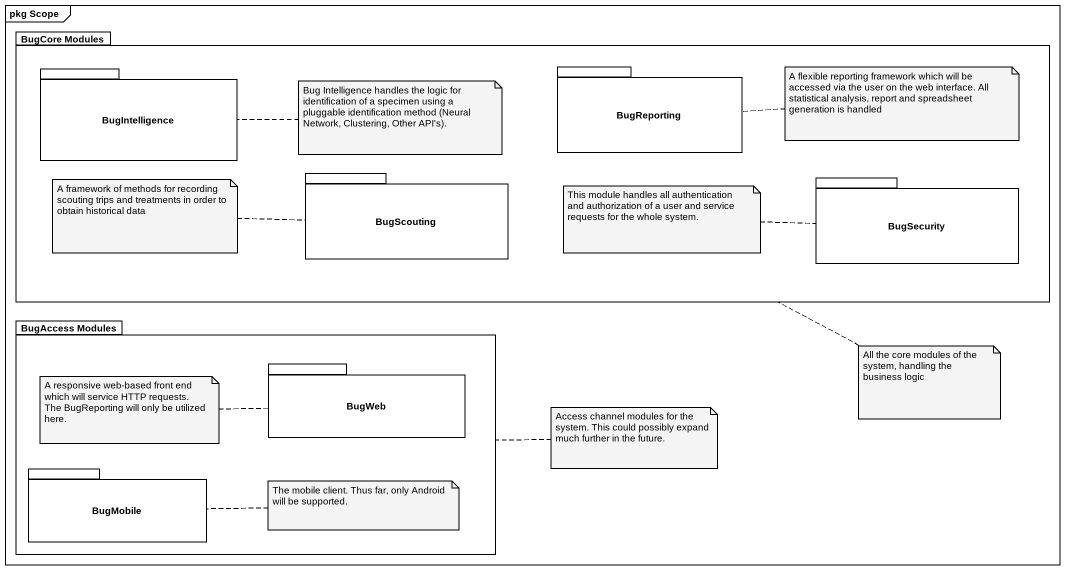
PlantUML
@startuml
mainframe pkg Scope
package "BugCore Modules" as BugCore_Modules {
  package BugIntelligence {
  }
  package BugReporting {
  }
  package BugScouting {
  }
  package BugSecurity {
  }
}
package "BugAccess Modules" as BugAccess_Modules {
  package BugWeb {
  }
  package BugMobile {
  }
}
note right of BugIntelligence : Bug Intelligence handles the logic for identification of a specimen using a pluggable identification method (Neural Network, Clustering, Other API's).
note right of BugReporting : A flexible reporting framework which will be accessed via the user on the web interface. All statistical analysis, report and spreadsheet generation is handled
note left of BugScouting : A framework of methods for recording scouting trips and treatments in order to obtain historical data
note left of BugSecurity : This module handles all authentication and authorization of a user and service requests for the whole system.
note left of BugWeb : A responsive web-based front end which will service HTTP requests. The BugReporting will only be utilized here.
note right of BugCore_Modules : All the core modules of the system, handling the business logic
note right of BugAccess_Modules : Access channel modules for the system. This could possibly expand much further in the future.
note right of BugMobile : The mobile client. Thus far, only Android will be supported.
@enduml
